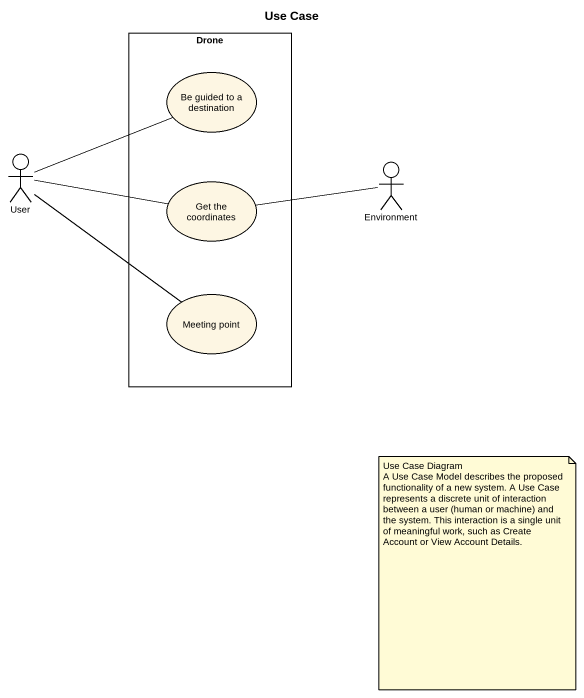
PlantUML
@startuml
title Use Case
rectangle Drone {
  usecase "Be guided to a destination" as Be_guided_to_a_destination
  usecase "Get the coordinates" as Get_the_coordinates
  usecase "Meeting point" as Meeting_point
}
actor User
actor Environment
User -right- Be_guided_to_a_destination
User -right- Get_the_coordinates
User -- Meeting_point
Environment -left- Get_the_coordinates
note as N1
  Use Case Diagram
  A Use Case Model describes the proposed functionality of a new system. A Use Case represents a discrete unit of interaction between a user (human or machine) and the system. This interaction is a single unit of meaningful work, such as Create Account or View Account Details.
end note
@enduml
